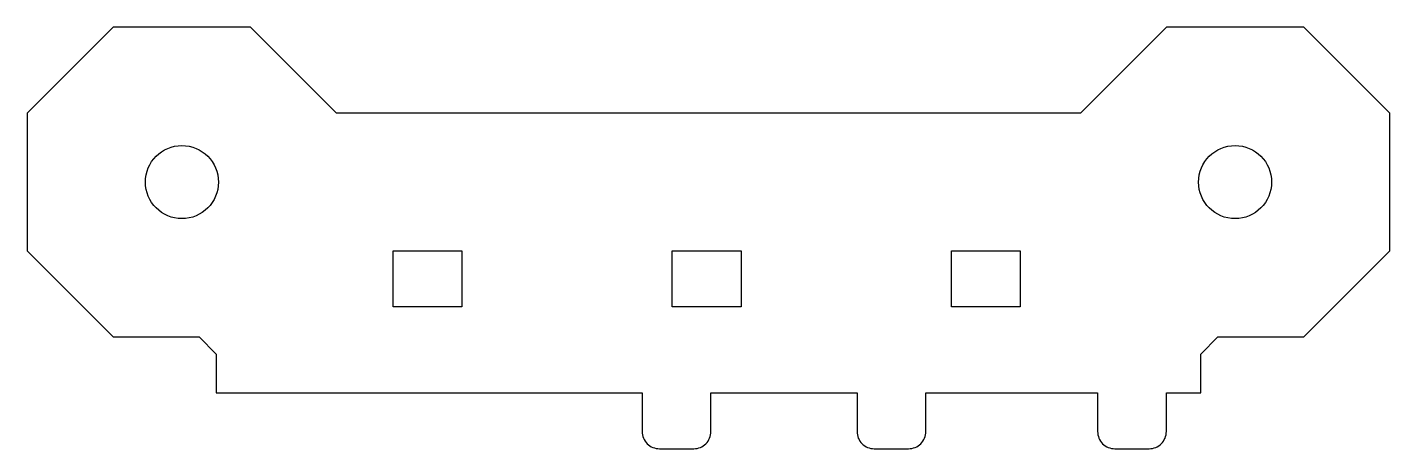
# Model space of a CAD drawing. Header units: millimetres. Extents: x 0 to 159, y -7 to 42.
import ezdxf

# ---------------------------------------------------------------- set-up
doc = ezdxf.new("R2010")
doc.units = ezdxf.units.MM

msp = doc.modelspace()

# ---------------------------------------------------------------- linework, layer by layer
msp.add_lwpolyline([(36, 32.5), (26, 42.5), (10, 42.5), (0, 32.5), (0, 16.5), (10, 6.5), (20, 6.5), (22, 4.5), (22, 0), (71.57, 0), (71.57, -4.5, 0.414214), (73.57, -6.5), (77.57, -6.5, 0.414214), (79.57, -4.5), (79.57, 0), (96.57, 0), (96.57, -4.5, 0.414214), (98.57, -6.5), (102.57, -6.5, 0.414214), (104.57, -4.5), (104.57, 0), (124.57, 0), (124.57, -4.5, 0.414214), (126.57, -6.5), (130.57, -6.5, 0.414214), (132.57, -4.5), (132.57, 0), (136.57, 0), (136.57, 4.5), (138.57, 6.5), (148.57, 6.5), (158.57, 16.5), (158.57, 32.5), (148.57, 42.5), (132.57, 42.5), (122.57, 32.5)], format="xyb", close=True)
for points in [[(42.57, 10), (42.57, 16.5), (50.57, 16.5), (50.57, 10)], [(75.07, 10), (75.07, 16.5), (83.07, 16.5), (83.07, 10)], [(107.57, 10), (107.57, 16.5), (115.57, 16.5), (115.57, 10)]]:
    msp.add_lwpolyline(points, close=True)
for centre in [(18, 24.5), (140.57, 24.5)]:
    msp.add_circle(centre, 4.25)

doc.saveas('drawing.dxf')
